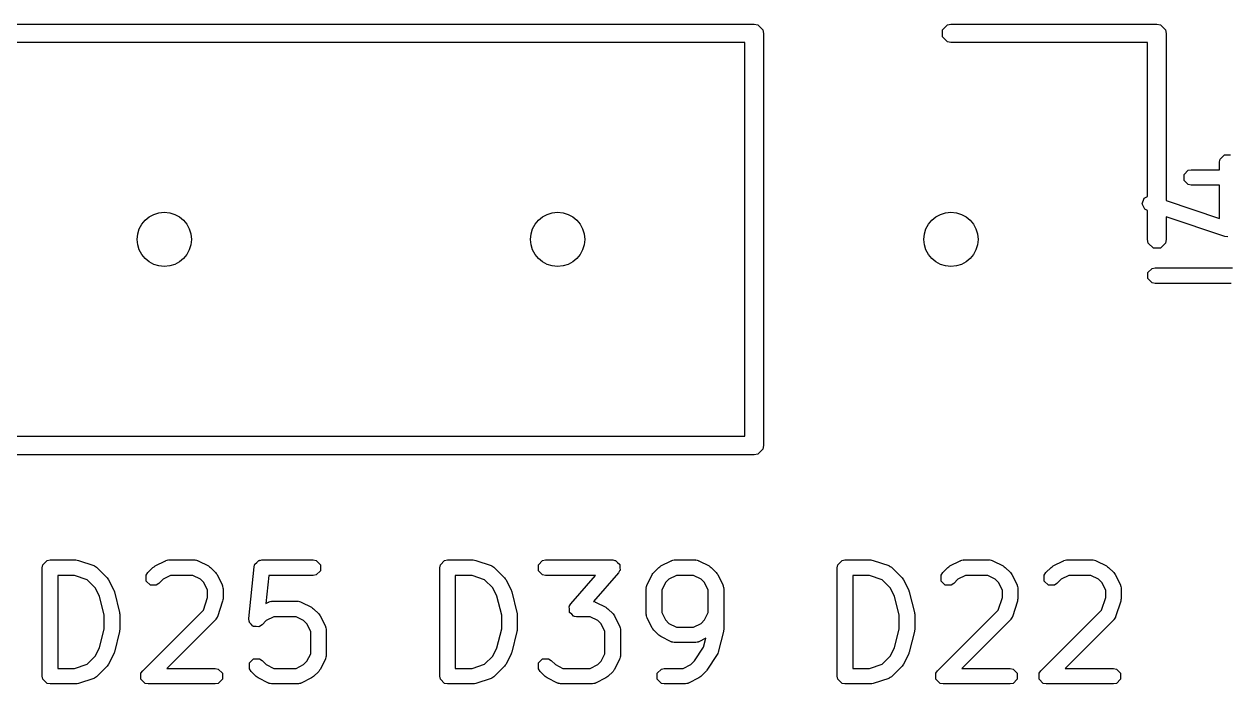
# Model space of a CAD drawing. Extents: x 2.09 to 4.49, y -4.78 to -2.96.
# Drawn here: x 2.9612 to 3.2668, y -4.7783 to -4.6106 of the extents above; entities that cross this region are included whole.
import ezdxf

# ---------------------------------------------------------------- set-up
doc = ezdxf.new("R2010")
doc.units = 0
doc.header["$MEASUREMENT"] = 0
doc.layers.add('BLACK', color=7, linetype='CONTINUOUS')

msp = doc.modelspace()

# ---------------------------------------------------------------- linework, layer by layer
at = {"layer": 'BLACK', "linetype": 'CONTINUOUS'}
for p, q in [((2.14449, -4.61063), (3.14685, -4.61063)), ((3.14685, -4.61063), (3.14775, -4.61081)), ((3.14775, -4.61081), (3.14903, -4.61209)), ((3.19467, -4.61209), (3.19595, -4.61081)), ((3.19595, -4.61081), (3.19685, -4.61063)), ((3.19685, -4.61063), (3.24921, -4.61063)), ((3.24921, -4.61063), (3.25012, -4.61081)), ((3.25012, -4.61081), (3.2514, -4.61209)), ((3.14903, -4.61209), (3.14921, -4.61299)), ((3.14921, -4.61299), (3.14921, -4.71772)), ((3.19467, -4.6139), (3.19467, -4.61209)), ((3.19595, -4.61517), (3.19467, -4.6139)), ((3.2514, -4.61209), (3.25157, -4.61299)), ((3.25157, -4.61299), (3.25157, -4.65547)), ((3.14449, -4.61535), (2.14685, -4.61535)), ((3.14449, -4.71535), (3.14449, -4.61535)), ((3.19685, -4.61535), (3.19595, -4.61517)), ((3.24685, -4.61535), (3.19685, -4.61535)), ((3.24685, -4.65444), (3.24685, -4.61535)), ((3.26532, -4.64492), (3.26638, -4.64385)), ((3.26638, -4.64385), (3.26789, -4.64385)), ((3.25613, -4.64885), (3.2572, -4.64779)), ((3.2572, -4.64779), (3.25795, -4.64764)), ((3.25795, -4.64764), (3.26517, -4.64764)), ((3.26517, -4.64567), (3.26532, -4.64492)), ((3.26517, -4.64764), (3.26517, -4.64567)), ((3.25613, -4.65036), (3.25613, -4.64885)), ((3.2572, -4.65142), (3.25613, -4.65036)), ((3.25795, -4.65157), (3.2572, -4.65142)), ((3.26517, -4.65157), (3.25795, -4.65157)), ((3.26517, -4.66), (3.26517, -4.65157)), ((3.24549, -4.65631), (3.24597, -4.65488)), ((3.24616, -4.65766), (3.24549, -4.65631)), ((3.24597, -4.65488), (3.24685, -4.65444)), ((3.25157, -4.65547), (3.26517, -4.66)), ((3.24683, -4.65804), (3.24616, -4.65766)), ((3.24685, -4.65804), (3.24683, -4.65804)), ((3.24685, -4.66535), (3.24685, -4.65804)), ((3.26652, -4.6646), (3.25157, -4.65962)), ((3.25157, -4.65962), (3.25157, -4.66535)), ((3.24703, -4.66626), (3.24685, -4.66535)), ((3.25157, -4.66535), (3.2514, -4.66626)), ((3.26728, -4.66469), (3.26652, -4.6646)), ((3.24831, -4.66754), (3.24703, -4.66626)), ((3.25012, -4.66754), (3.24831, -4.66754)), ((3.2514, -4.66626), (3.25012, -4.66754)), ((3.24695, -4.67379), (3.24801, -4.67272)), ((3.24695, -4.67529), (3.24695, -4.67379)), ((3.24801, -4.67636), (3.24695, -4.67529)), ((3.24801, -4.67272), (3.24877, -4.67257)), ((3.24877, -4.67257), (3.26845, -4.67257)), ((3.24877, -4.67651), (3.24801, -4.67636)), ((3.26813, -4.67651), (3.24877, -4.67651)), ((2.14685, -4.71535), (3.14449, -4.71535)), ((3.14921, -4.71772), (3.14903, -4.71862)), ((3.14685, -4.72008), (2.14449, -4.72008)), ((3.14775, -4.7199), (3.14685, -4.72008)), ((3.14903, -4.71862), (3.14775, -4.7199)), ((2.96584, -4.74877), (2.96599, -4.74801)), ((2.96599, -4.74801), (2.96706, -4.74695)), ((2.96706, -4.74695), (2.96781, -4.7468)), ((2.96781, -4.7468), (2.97437, -4.7468)), ((2.97437, -4.7468), (2.97468, -4.74686)), ((2.97468, -4.74686), (2.975, -4.7469)), ((2.975, -4.7469), (2.97893, -4.74821)), ((2.97893, -4.74821), (2.97902, -4.74826)), ((2.97902, -4.74826), (2.97907, -4.74826)), ((2.97907, -4.74826), (2.97933, -4.74843)), ((2.97933, -4.74843), (2.9796, -4.74859)), ((2.9796, -4.74859), (2.97962, -4.74863)), ((2.97962, -4.74863), (2.9797, -4.74869)), ((2.9797, -4.74869), (2.98233, -4.75131)), ((2.99267, -4.75), (2.99398, -4.74869)), ((2.99398, -4.74869), (2.99424, -4.74851)), ((2.99424, -4.74851), (2.99449, -4.74832)), ((2.99449, -4.74832), (2.99712, -4.747)), ((2.99712, -4.747), (2.99721, -4.74698)), ((2.99721, -4.74698), (2.99724, -4.74695)), ((2.99724, -4.74695), (2.99755, -4.74688)), ((2.99755, -4.74688), (2.99786, -4.7468)), ((2.99786, -4.7468), (2.9979, -4.74682)), ((2.9979, -4.74682), (2.998, -4.7468)), ((2.998, -4.7468), (3.00456, -4.7468)), ((3.00456, -4.7468), (3.00466, -4.74682)), ((3.00466, -4.74682), (3.0047, -4.7468)), ((3.0047, -4.7468), (3.005, -4.74688)), ((3.005, -4.74688), (3.00531, -4.74695)), ((3.00531, -4.74695), (3.00534, -4.74698)), ((3.00534, -4.74698), (3.00544, -4.747)), ((3.00544, -4.747), (3.00806, -4.74832)), ((3.00806, -4.74832), (3.00831, -4.74851)), ((3.00831, -4.74851), (3.00858, -4.74869)), ((3.00858, -4.74869), (3.00989, -4.75)), ((3.01835, -4.76169), (3.01966, -4.74857)), ((3.01966, -4.74857), (3.0198, -4.74811)), ((3.0198, -4.74801), (3.01984, -4.74797)), ((3.0198, -4.74811), (3.0198, -4.74801)), ((3.01984, -4.74797), (3.01988, -4.74783)), ((3.01988, -4.74783), (3.0204, -4.74742)), ((3.0204, -4.74742), (3.02087, -4.74695)), ((3.02087, -4.74695), (3.021, -4.74692)), ((3.021, -4.74692), (3.02105, -4.74688)), ((3.02105, -4.74688), (3.02115, -4.74689)), ((3.02115, -4.74689), (3.02162, -4.7468)), ((3.02162, -4.7468), (3.03474, -4.7468)), ((3.03474, -4.7468), (3.0355, -4.74695)), ((3.0355, -4.74695), (3.03656, -4.74801)), ((3.03656, -4.74801), (3.03656, -4.74952)), ((3.06689, -4.74877), (3.06704, -4.74801)), ((3.06704, -4.74801), (3.06811, -4.74695)), ((3.06811, -4.74695), (3.06886, -4.7468)), ((3.06886, -4.7468), (3.07542, -4.7468)), ((3.07542, -4.7468), (3.07573, -4.74686)), ((3.07573, -4.74686), (3.07605, -4.7469)), ((3.07605, -4.7469), (3.07998, -4.74821)), ((3.07998, -4.74821), (3.08007, -4.74826)), ((3.08007, -4.74826), (3.08012, -4.74826)), ((3.08012, -4.74826), (3.08038, -4.74843)), ((3.08038, -4.74843), (3.08065, -4.74859)), ((3.08065, -4.74859), (3.08067, -4.74863)), ((3.08067, -4.74863), (3.08075, -4.74869)), ((3.08075, -4.74869), (3.08338, -4.75131)), ((3.09198, -4.74801), (3.09304, -4.74695)), ((3.09198, -4.74952), (3.09198, -4.74801)), ((3.09304, -4.74695), (3.0938, -4.7468)), ((3.0938, -4.7468), (3.11086, -4.7468)), ((3.11086, -4.7468), (3.11141, -4.74691)), ((3.11141, -4.74691), (3.11149, -4.7469)), ((3.11149, -4.7469), (3.11152, -4.74693)), ((3.11152, -4.74693), (3.11161, -4.74695)), ((3.11161, -4.74695), (3.1121, -4.74744)), ((3.1121, -4.74744), (3.11262, -4.74789)), ((3.11262, -4.74789), (3.11263, -4.74796)), ((3.11263, -4.74796), (3.11268, -4.74801)), ((3.11268, -4.74801), (3.11268, -4.7487)), ((3.12128, -4.75), (3.12259, -4.74869)), ((3.12259, -4.74869), (3.12285, -4.74851)), ((3.12285, -4.74851), (3.1231, -4.74832)), ((3.1231, -4.74832), (3.12573, -4.747)), ((3.12573, -4.747), (3.12582, -4.74698)), ((3.12582, -4.74698), (3.12585, -4.74695)), ((3.12585, -4.74695), (3.12616, -4.74688)), ((3.12616, -4.74688), (3.12647, -4.7468)), ((3.12647, -4.7468), (3.12651, -4.74682)), ((3.12651, -4.74682), (3.12661, -4.7468)), ((3.12661, -4.7468), (3.13186, -4.7468)), ((3.13186, -4.7468), (3.13195, -4.74682)), ((3.13195, -4.74682), (3.13199, -4.7468)), ((3.13199, -4.7468), (3.1323, -4.74688)), ((3.1323, -4.74688), (3.13261, -4.74695)), ((3.13261, -4.74695), (3.13264, -4.74698)), ((3.13264, -4.74698), (3.13274, -4.747)), ((3.13274, -4.747), (3.13536, -4.74832)), ((3.13536, -4.74832), (3.13561, -4.74851)), ((3.13561, -4.74851), (3.13587, -4.74869)), ((3.13587, -4.74869), (3.13718, -4.75)), ((3.16794, -4.74877), (3.16809, -4.74801)), ((3.16809, -4.74801), (3.16916, -4.74695)), ((3.16916, -4.74695), (3.16991, -4.7468)), ((3.16991, -4.7468), (3.17647, -4.7468)), ((3.17647, -4.7468), (3.17678, -4.74686)), ((3.17678, -4.74686), (3.1771, -4.7469)), ((3.1771, -4.7469), (3.18103, -4.74821)), ((3.18103, -4.74821), (3.18112, -4.74826)), ((3.18112, -4.74826), (3.18117, -4.74826)), ((3.18117, -4.74826), (3.18143, -4.74843)), ((3.18143, -4.74843), (3.1817, -4.74859)), ((3.1817, -4.74859), (3.18172, -4.74863)), ((3.18172, -4.74863), (3.1818, -4.74869)), ((3.1818, -4.74869), (3.18443, -4.75131)), ((3.19477, -4.75), (3.19608, -4.74869)), ((3.19608, -4.74869), (3.19634, -4.74851)), ((3.19634, -4.74851), (3.19659, -4.74832)), ((3.19659, -4.74832), (3.19922, -4.747)), ((3.19922, -4.747), (3.19931, -4.74698)), ((3.19931, -4.74698), (3.19934, -4.74695)), ((3.19934, -4.74695), (3.19965, -4.74688)), ((3.19965, -4.74688), (3.19996, -4.7468)), ((3.19996, -4.7468), (3.2, -4.74682)), ((3.2, -4.74682), (3.2001, -4.7468)), ((3.2001, -4.7468), (3.20666, -4.7468)), ((3.20666, -4.7468), (3.20676, -4.74682)), ((3.20676, -4.74682), (3.2068, -4.7468)), ((3.2068, -4.7468), (3.2071, -4.74688)), ((3.2071, -4.74688), (3.20741, -4.74695)), ((3.20741, -4.74695), (3.20744, -4.74698)), ((3.20744, -4.74698), (3.20754, -4.747)), ((3.20754, -4.747), (3.21016, -4.74832)), ((3.21016, -4.74832), (3.21041, -4.74851)), ((3.21041, -4.74851), (3.21067, -4.74869)), ((3.21067, -4.74869), (3.21199, -4.75)), ((3.22101, -4.75), (3.22233, -4.74869)), ((3.22233, -4.74869), (3.22259, -4.74851)), ((3.22259, -4.74851), (3.22284, -4.74832)), ((3.22284, -4.74832), (3.22546, -4.747)), ((3.22546, -4.747), (3.22556, -4.74698)), ((3.22556, -4.74698), (3.22559, -4.74695)), ((3.22559, -4.74695), (3.2259, -4.74688)), ((3.2259, -4.74688), (3.2262, -4.7468)), ((3.2262, -4.7468), (3.22625, -4.74682)), ((3.22625, -4.74682), (3.22634, -4.7468)), ((3.22634, -4.7468), (3.23291, -4.7468)), ((3.23291, -4.7468), (3.233, -4.74682)), ((3.233, -4.74682), (3.23304, -4.7468)), ((3.23304, -4.7468), (3.23335, -4.74688)), ((3.23335, -4.74688), (3.23366, -4.74695)), ((3.23366, -4.74695), (3.23369, -4.74698)), ((3.23369, -4.74698), (3.23379, -4.747)), ((3.23379, -4.747), (3.23641, -4.74832)), ((3.23641, -4.74832), (3.23666, -4.74851)), ((3.23666, -4.74851), (3.23692, -4.74869)), ((3.23692, -4.74869), (3.23823, -4.75)), ((2.96584, -4.77632), (2.96584, -4.74877)), ((2.97406, -4.75073), (2.96978, -4.75073)), ((2.96978, -4.75073), (2.96978, -4.77436)), ((2.97725, -4.7518), (2.97406, -4.75073)), ((2.98233, -4.75131), (2.9825, -4.75157)), ((2.9825, -4.75157), (2.9827, -4.75182)), ((2.99224, -4.75064), (2.99267, -4.75)), ((2.99224, -4.75214), (2.99224, -4.75064)), ((2.99654, -4.7517), (2.99545, -4.75278)), ((2.99846, -4.75073), (2.99654, -4.7517)), ((3.00409, -4.75073), (2.99846, -4.75073)), ((3.00602, -4.7517), (3.00409, -4.75073)), ((3.00688, -4.75256), (3.00602, -4.7517)), ((3.00989, -4.75), (3.01006, -4.75026)), ((3.01006, -4.75026), (3.01026, -4.75051)), ((3.01026, -4.75051), (3.01157, -4.75313)), ((3.0234, -4.75073), (3.02269, -4.75784)), ((3.03474, -4.75073), (3.0234, -4.75073)), ((3.0355, -4.75058), (3.03474, -4.75073)), ((3.03656, -4.74952), (3.0355, -4.75058)), ((3.06689, -4.77632), (3.06689, -4.74877)), ((3.07511, -4.75073), (3.07083, -4.75073)), ((3.07083, -4.75073), (3.07083, -4.77436)), ((3.0783, -4.7518), (3.07511, -4.75073)), ((3.08338, -4.75131), (3.08355, -4.75157)), ((3.08355, -4.75157), (3.08375, -4.75182)), ((3.09304, -4.75058), (3.09198, -4.74952)), ((3.0938, -4.75073), (3.09304, -4.75058)), ((3.10652, -4.75073), (3.0938, -4.75073)), ((3.10019, -4.75797), (3.10652, -4.75073)), ((3.11234, -4.75006), (3.10596, -4.75736)), ((3.11262, -4.74958), (3.11234, -4.75006)), ((3.11268, -4.74952), (3.11262, -4.74958)), ((3.11268, -4.7487), (3.11272, -4.7494)), ((3.11272, -4.7494), (3.11268, -4.74948)), ((3.11268, -4.74948), (3.11268, -4.74952)), ((3.1196, -4.75313), (3.12091, -4.75051)), ((3.12091, -4.75051), (3.1211, -4.75026)), ((3.1211, -4.75026), (3.12128, -4.75)), ((3.12515, -4.7517), (3.12429, -4.75256)), ((3.12707, -4.75073), (3.12515, -4.7517)), ((3.13139, -4.75073), (3.12707, -4.75073)), ((3.13331, -4.7517), (3.13139, -4.75073)), ((3.13417, -4.75256), (3.13331, -4.7517)), ((3.13718, -4.75), (3.13736, -4.75026)), ((3.13736, -4.75026), (3.13755, -4.75051)), ((3.13755, -4.75051), (3.13887, -4.75313)), ((3.16794, -4.77632), (3.16794, -4.74877)), ((3.17616, -4.75073), (3.17188, -4.75073)), ((3.17188, -4.75073), (3.17188, -4.77436)), ((3.17935, -4.7518), (3.17616, -4.75073)), ((3.18443, -4.75131), (3.1846, -4.75157)), ((3.1846, -4.75157), (3.1848, -4.75182)), ((3.19434, -4.75064), (3.19477, -4.75)), ((3.19434, -4.75214), (3.19434, -4.75064)), ((3.19864, -4.7517), (3.19755, -4.75278)), ((3.20056, -4.75073), (3.19864, -4.7517)), ((3.20619, -4.75073), (3.20056, -4.75073)), ((3.20812, -4.7517), (3.20619, -4.75073)), ((3.20898, -4.75256), (3.20812, -4.7517)), ((3.21199, -4.75), (3.21216, -4.75026)), ((3.21216, -4.75026), (3.21236, -4.75051)), ((3.21236, -4.75051), (3.21367, -4.75313)), ((3.22059, -4.75064), (3.22101, -4.75)), ((3.22059, -4.75214), (3.22059, -4.75064)), ((3.22488, -4.7517), (3.2238, -4.75278)), ((3.22681, -4.75073), (3.22488, -4.7517)), ((3.23244, -4.75073), (3.22681, -4.75073)), ((3.23436, -4.7517), (3.23244, -4.75073)), ((3.23522, -4.75256), (3.23436, -4.7517)), ((3.23823, -4.75), (3.23841, -4.75026)), ((3.23841, -4.75026), (3.2386, -4.75051)), ((3.2386, -4.75051), (3.23992, -4.75313)), ((2.97932, -4.75387), (2.97725, -4.7518)), ((2.98039, -4.75601), (2.97932, -4.75387)), ((2.9827, -4.75182), (2.98401, -4.75445)), ((2.98401, -4.75445), (2.98407, -4.75465)), ((2.98407, -4.75465), (2.98416, -4.75485)), ((2.99331, -4.75321), (2.99224, -4.75214)), ((2.99481, -4.75321), (2.99331, -4.75321)), ((2.99545, -4.75278), (2.99481, -4.75321)), ((3.00784, -4.75448), (3.00688, -4.75256)), ((3.00784, -4.75632), (3.00784, -4.75448)), ((3.01157, -4.75313), (3.01159, -4.75323)), ((3.01159, -4.75323), (3.01163, -4.75326)), ((3.01163, -4.75326), (3.01169, -4.75357)), ((3.01169, -4.75357), (3.01177, -4.75387)), ((3.01177, -4.75387), (3.01176, -4.75392)), ((3.01176, -4.75392), (3.01178, -4.75401)), ((3.01178, -4.75401), (3.01178, -4.75664)), ((3.08037, -4.75387), (3.0783, -4.7518)), ((3.08144, -4.75601), (3.08037, -4.75387)), ((3.08375, -4.75182), (3.08506, -4.75445)), ((3.08506, -4.75445), (3.08512, -4.75465)), ((3.08512, -4.75465), (3.08521, -4.75485)), ((3.11939, -4.75387), (3.11948, -4.75357)), ((3.11941, -4.75392), (3.11939, -4.75387)), ((3.11939, -4.75401), (3.11941, -4.75392)), ((3.11939, -4.76058), (3.11939, -4.75401)), ((3.11948, -4.75357), (3.11954, -4.75326)), ((3.11954, -4.75326), (3.11957, -4.75323)), ((3.11957, -4.75323), (3.1196, -4.75313)), ((3.12429, -4.75256), (3.12333, -4.75448)), ((3.12333, -4.75448), (3.12333, -4.76011)), ((3.13514, -4.75448), (3.13417, -4.75256)), ((3.13514, -4.76011), (3.13514, -4.75448)), ((3.13887, -4.75313), (3.13889, -4.75323)), ((3.13889, -4.75323), (3.13892, -4.75326)), ((3.13892, -4.75326), (3.13898, -4.75357)), ((3.13898, -4.75357), (3.13907, -4.75387)), ((3.13907, -4.75387), (3.13905, -4.75392)), ((3.13905, -4.75392), (3.13907, -4.75401)), ((3.13907, -4.75401), (3.13907, -4.76451)), ((3.18142, -4.75387), (3.17935, -4.7518)), ((3.18249, -4.75601), (3.18142, -4.75387)), ((3.1848, -4.75182), (3.18611, -4.75445)), ((3.18611, -4.75445), (3.18617, -4.75465)), ((3.18617, -4.75465), (3.18626, -4.75485)), ((3.19541, -4.75321), (3.19434, -4.75214)), ((3.19691, -4.75321), (3.19541, -4.75321)), ((3.19755, -4.75278), (3.19691, -4.75321)), ((3.20994, -4.75448), (3.20898, -4.75256)), ((3.20994, -4.75632), (3.20994, -4.75448)), ((3.21367, -4.75313), (3.21369, -4.75323)), ((3.21369, -4.75323), (3.21373, -4.75326)), ((3.21373, -4.75326), (3.21379, -4.75357)), ((3.21379, -4.75357), (3.21387, -4.75387)), ((3.21387, -4.75387), (3.21386, -4.75392)), ((3.21386, -4.75392), (3.21388, -4.75401)), ((3.21388, -4.75401), (3.21388, -4.75664)), ((3.22165, -4.75321), (3.22059, -4.75214)), ((3.22316, -4.75321), (3.22165, -4.75321)), ((3.2238, -4.75278), (3.22316, -4.75321)), ((3.23619, -4.75448), (3.23522, -4.75256)), ((3.23619, -4.75632), (3.23619, -4.75448)), ((3.23992, -4.75313), (3.23994, -4.75323)), ((3.23994, -4.75323), (3.23997, -4.75326)), ((3.23997, -4.75326), (3.24003, -4.75357)), ((3.24003, -4.75357), (3.24012, -4.75387)), ((3.24012, -4.75387), (3.2401, -4.75392)), ((3.2401, -4.75392), (3.24012, -4.75401)), ((3.24012, -4.75401), (3.24012, -4.75664)), ((2.98159, -4.76082), (2.98039, -4.75601)), ((2.98416, -4.75485), (2.98547, -4.7601)), ((3.00678, -4.75951), (3.00784, -4.75632)), ((3.01168, -4.75726), (3.01036, -4.7612)), ((3.01171, -4.75695), (3.01168, -4.75726)), ((3.01178, -4.75664), (3.01171, -4.75695)), ((3.02269, -4.75784), (3.02336, -4.7575)), ((3.02336, -4.7575), (3.02346, -4.75748)), ((3.02346, -4.75748), (3.02349, -4.75745)), ((3.02349, -4.75745), (3.0238, -4.75738)), ((3.0238, -4.75738), (3.0241, -4.7573)), ((3.0241, -4.7573), (3.02415, -4.75731)), ((3.02415, -4.75731), (3.02424, -4.7573)), ((3.02424, -4.7573), (3.03081, -4.7573)), ((3.03081, -4.7573), (3.0309, -4.75731)), ((3.0309, -4.75731), (3.03094, -4.7573)), ((3.03094, -4.7573), (3.03125, -4.75738)), ((3.03125, -4.75738), (3.03156, -4.75745)), ((3.03156, -4.75745), (3.03159, -4.75748)), ((3.03159, -4.75748), (3.03169, -4.7575)), ((3.03169, -4.7575), (3.03431, -4.75882)), ((3.08264, -4.76082), (3.08144, -4.75601)), ((3.08521, -4.75485), (3.08652, -4.7601)), ((3.10596, -4.75736), (3.10605, -4.75738)), ((3.10605, -4.75738), (3.10636, -4.75745)), ((3.10636, -4.75745), (3.10639, -4.75748)), ((3.10639, -4.75748), (3.10649, -4.7575)), ((3.10649, -4.7575), (3.10911, -4.75882)), ((3.18369, -4.76082), (3.18249, -4.75601)), ((3.18626, -4.75485), (3.18757, -4.7601)), ((3.20887, -4.75951), (3.20994, -4.75632)), ((3.21378, -4.75726), (3.21246, -4.7612)), ((3.21381, -4.75695), (3.21378, -4.75726)), ((3.21388, -4.75664), (3.21381, -4.75695)), ((3.23512, -4.75951), (3.23619, -4.75632)), ((3.24002, -4.75726), (3.23871, -4.7612)), ((3.24006, -4.75695), (3.24002, -4.75726)), ((3.24012, -4.75664), (3.24006, -4.75695)), ((2.98159, -4.76427), (2.98159, -4.76082)), ((2.98547, -4.7601), (2.98548, -4.76034)), ((2.98548, -4.76034), (2.98553, -4.76058)), ((2.98553, -4.76058), (2.98553, -4.76451)), ((2.99136, -4.77493), (3.00678, -4.75951)), ((3.03431, -4.75882), (3.03456, -4.75901)), ((3.03456, -4.75901), (3.03482, -4.75918)), ((3.03482, -4.75918), (3.03613, -4.7605)), ((3.03613, -4.7605), (3.03631, -4.76076)), ((3.03631, -4.76076), (3.0365, -4.76101)), ((3.08264, -4.76427), (3.08264, -4.76082)), ((3.08652, -4.7601), (3.08653, -4.76034)), ((3.08653, -4.76034), (3.08658, -4.76058)), ((3.08658, -4.76058), (3.08658, -4.76451)), ((3.09981, -4.75863), (3.09985, -4.75855)), ((3.09985, -4.75932), (3.09981, -4.75863)), ((3.09985, -4.75851), (3.09991, -4.75845)), ((3.09985, -4.75855), (3.09985, -4.75851)), ((3.09985, -4.76002), (3.09985, -4.75932)), ((3.0999, -4.76007), (3.09985, -4.76002)), ((3.09991, -4.76014), (3.0999, -4.76007)), ((3.09991, -4.75845), (3.10019, -4.75797)), ((3.10043, -4.76059), (3.09991, -4.76014)), ((3.10092, -4.76108), (3.10043, -4.76059)), ((3.10911, -4.75882), (3.10936, -4.75901)), ((3.10936, -4.75901), (3.10963, -4.75918)), ((3.10963, -4.75918), (3.11094, -4.7605)), ((3.11094, -4.7605), (3.11111, -4.76076)), ((3.11111, -4.76076), (3.11131, -4.76101)), ((3.11941, -4.76067), (3.11939, -4.76058)), ((3.11939, -4.76072), (3.11941, -4.76067)), ((3.11948, -4.76102), (3.11939, -4.76072)), ((3.12333, -4.76011), (3.12429, -4.76203)), ((3.13417, -4.76203), (3.13514, -4.76011)), ((3.18369, -4.76427), (3.18369, -4.76082)), ((3.18757, -4.7601), (3.18758, -4.76034)), ((3.18758, -4.76034), (3.18763, -4.76058)), ((3.18763, -4.76058), (3.18763, -4.76451)), ((3.19346, -4.77493), (3.20887, -4.75951)), ((3.2197, -4.77493), (3.23512, -4.75951)), ((3.00989, -4.76197), (2.9975, -4.77436)), ((3.00994, -4.76189), (3.00989, -4.76197)), ((3.00998, -4.76187), (3.00994, -4.76189)), ((3.01014, -4.76159), (3.00998, -4.76187)), ((3.01031, -4.76133), (3.01014, -4.76159)), ((3.01036, -4.7612), (3.01031, -4.76128)), ((3.01031, -4.76128), (3.01031, -4.76133)), ((3.01842, -4.76246), (3.01835, -4.76169)), ((3.01849, -4.76254), (3.01842, -4.76246)), ((3.01849, -4.76264), (3.01849, -4.76254)), ((3.01896, -4.76311), (3.01849, -4.76264)), ((3.01938, -4.76362), (3.01896, -4.76311)), ((3.01948, -4.76363), (3.01938, -4.76362)), ((3.01955, -4.76371), (3.01948, -4.76363)), ((3.02022, -4.76371), (3.01955, -4.76371)), ((3.02088, -4.76377), (3.02022, -4.76371)), ((3.02096, -4.76371), (3.02088, -4.76377)), ((3.02106, -4.76371), (3.02096, -4.76371)), ((3.0217, -4.76328), (3.02106, -4.76371)), ((3.02279, -4.76219), (3.0217, -4.76328)), ((3.02471, -4.76123), (3.02279, -4.76219)), ((3.03034, -4.76123), (3.02471, -4.76123)), ((3.03226, -4.76219), (3.03034, -4.76123)), ((3.03312, -4.76305), (3.03226, -4.76219)), ((3.03409, -4.76498), (3.03312, -4.76305)), ((3.0365, -4.76101), (3.03782, -4.76363)), ((3.03782, -4.76363), (3.03784, -4.76373)), ((3.03784, -4.76373), (3.03787, -4.76376)), ((3.03787, -4.76376), (3.03793, -4.76407)), ((3.10101, -4.7611), (3.10092, -4.76108)), ((3.10104, -4.76113), (3.10101, -4.7611)), ((3.10112, -4.76112), (3.10104, -4.76113)), ((3.10167, -4.76123), (3.10112, -4.76112)), ((3.10514, -4.76123), (3.10167, -4.76123)), ((3.10707, -4.76219), (3.10514, -4.76123)), ((3.10793, -4.76305), (3.10707, -4.76219)), ((3.10889, -4.76498), (3.10793, -4.76305)), ((3.11131, -4.76101), (3.11262, -4.76363)), ((3.11262, -4.76363), (3.11264, -4.76373)), ((3.11264, -4.76373), (3.11268, -4.76376)), ((3.11268, -4.76376), (3.11274, -4.76407)), ((3.11954, -4.76133), (3.11948, -4.76102)), ((3.11957, -4.76136), (3.11954, -4.76133)), ((3.1196, -4.76146), (3.11957, -4.76136)), ((3.12091, -4.76408), (3.1196, -4.76146)), ((3.12429, -4.76203), (3.12515, -4.7629)), ((3.12515, -4.7629), (3.12707, -4.76386)), ((3.12707, -4.76386), (3.13139, -4.76386)), ((3.13139, -4.76386), (3.13331, -4.7629)), ((3.13331, -4.7629), (3.13417, -4.76203)), ((3.21199, -4.76197), (3.1996, -4.77436)), ((3.21204, -4.76189), (3.21199, -4.76197)), ((3.21208, -4.76187), (3.21204, -4.76189)), ((3.21224, -4.76159), (3.21208, -4.76187)), ((3.21241, -4.76133), (3.21224, -4.76159)), ((3.21246, -4.7612), (3.21241, -4.76128)), ((3.21241, -4.76128), (3.21241, -4.76133)), ((3.23823, -4.76197), (3.22585, -4.77436)), ((3.23829, -4.76189), (3.23823, -4.76197)), ((3.23833, -4.76187), (3.23829, -4.76189)), ((3.23849, -4.76159), (3.23833, -4.76187)), ((3.23866, -4.76133), (3.23849, -4.76159)), ((3.23871, -4.7612), (3.23866, -4.76128)), ((3.23866, -4.76128), (3.23866, -4.76133)), ((2.98039, -4.76908), (2.98159, -4.76427)), ((2.98547, -4.76499), (2.98416, -4.77024)), ((2.98548, -4.76475), (2.98547, -4.76499)), ((2.98553, -4.76451), (2.98548, -4.76475)), ((3.03409, -4.77061), (3.03409, -4.76498)), ((3.03793, -4.76407), (3.03802, -4.76437)), ((3.03802, -4.76437), (3.038, -4.76442)), ((3.038, -4.76442), (3.03802, -4.76451)), ((3.03802, -4.76451), (3.03802, -4.77107)), ((3.08144, -4.76908), (3.08264, -4.76427)), ((3.08652, -4.76499), (3.08521, -4.77024)), ((3.08653, -4.76475), (3.08652, -4.76499)), ((3.08658, -4.76451), (3.08653, -4.76475)), ((3.10889, -4.77061), (3.10889, -4.76498)), ((3.11274, -4.76407), (3.11282, -4.76437)), ((3.11282, -4.76437), (3.11281, -4.76442)), ((3.11281, -4.76442), (3.11283, -4.76451)), ((3.11283, -4.76451), (3.11283, -4.77107)), ((3.1211, -4.76433), (3.12091, -4.76408)), ((3.12128, -4.76459), (3.1211, -4.76433)), ((3.12259, -4.76591), (3.12128, -4.76459)), ((3.12285, -4.76608), (3.12259, -4.76591)), ((3.1231, -4.76627), (3.12285, -4.76608)), ((3.12573, -4.76759), (3.1231, -4.76627)), ((3.13453, -4.76669), (3.13274, -4.76759)), ((3.13397, -4.76895), (3.13453, -4.76669)), ((3.13901, -4.76499), (3.1377, -4.77024)), ((3.13903, -4.76475), (3.13901, -4.76499)), ((3.13907, -4.76451), (3.13903, -4.76475)), ((3.18249, -4.76908), (3.18369, -4.76427)), ((3.18757, -4.76499), (3.18626, -4.77024)), ((3.18758, -4.76475), (3.18757, -4.76499)), ((3.18763, -4.76451), (3.18758, -4.76475)), ((2.97932, -4.77122), (2.98039, -4.76908)), ((3.08037, -4.77122), (3.08144, -4.76908)), ((3.12582, -4.76761), (3.12573, -4.76759)), ((3.12585, -4.76764), (3.12582, -4.76761)), ((3.12616, -4.76771), (3.12585, -4.76764)), ((3.12647, -4.76779), (3.12616, -4.76771)), ((3.12651, -4.76777), (3.12647, -4.76779)), ((3.12661, -4.76779), (3.12651, -4.76777)), ((3.13186, -4.76779), (3.12661, -4.76779)), ((3.13164, -4.77245), (3.13397, -4.76895)), ((3.13195, -4.76777), (3.13186, -4.76779)), ((3.13199, -4.76779), (3.13195, -4.76777)), ((3.1323, -4.76771), (3.13199, -4.76779)), ((3.13261, -4.76764), (3.1323, -4.76771)), ((3.13264, -4.76761), (3.13261, -4.76764)), ((3.13274, -4.76759), (3.13264, -4.76761)), ((3.18142, -4.77122), (3.18249, -4.76908)), ((2.97725, -4.77329), (2.97932, -4.77122)), ((2.98401, -4.77064), (2.9827, -4.77327)), ((2.98407, -4.77043), (2.98401, -4.77064)), ((2.98416, -4.77024), (2.98407, -4.77043)), ((3.01849, -4.77295), (3.01955, -4.77188)), ((3.01849, -4.77445), (3.01849, -4.77295)), ((3.01955, -4.77188), (3.02106, -4.77188)), ((3.02106, -4.77188), (3.0217, -4.77231)), ((3.0217, -4.77231), (3.02279, -4.77339)), ((3.03226, -4.77339), (3.03312, -4.77253)), ((3.03312, -4.77253), (3.03409, -4.77061)), ((3.03782, -4.77196), (3.0365, -4.77458)), ((3.03784, -4.77186), (3.03782, -4.77196)), ((3.03787, -4.77183), (3.03784, -4.77186)), ((3.03793, -4.77152), (3.03787, -4.77183)), ((3.03802, -4.77121), (3.03793, -4.77152)), ((3.03802, -4.77107), (3.038, -4.77117)), ((3.038, -4.77117), (3.03802, -4.77121)), ((3.0783, -4.77329), (3.08037, -4.77122)), ((3.08506, -4.77064), (3.08375, -4.77327)), ((3.08512, -4.77043), (3.08506, -4.77064)), ((3.08521, -4.77024), (3.08512, -4.77043)), ((3.09198, -4.77295), (3.09304, -4.77188)), ((3.09198, -4.77445), (3.09198, -4.77295)), ((3.09304, -4.77188), (3.09455, -4.77188)), ((3.09455, -4.77188), (3.09519, -4.77231)), ((3.09519, -4.77231), (3.09628, -4.77339)), ((3.10707, -4.77339), (3.10793, -4.77253)), ((3.10793, -4.77253), (3.10889, -4.77061)), ((3.11262, -4.77196), (3.11131, -4.77458)), ((3.11264, -4.77186), (3.11262, -4.77196)), ((3.11268, -4.77183), (3.11264, -4.77186)), ((3.11274, -4.77152), (3.11268, -4.77183)), ((3.11282, -4.77121), (3.11274, -4.77152)), ((3.11283, -4.77107), (3.11281, -4.77117)), ((3.11281, -4.77117), (3.11282, -4.77121)), ((3.13069, -4.77339), (3.13164, -4.77245)), ((3.13743, -4.77085), (3.13481, -4.77479)), ((3.13756, -4.77054), (3.13743, -4.77085)), ((3.1377, -4.77024), (3.13756, -4.77054)), ((3.17935, -4.77329), (3.18142, -4.77122)), ((3.18611, -4.77064), (3.1848, -4.77327)), ((3.18617, -4.77043), (3.18611, -4.77064)), ((3.18626, -4.77024), (3.18617, -4.77043)), ((2.96978, -4.77436), (2.97406, -4.77436)), ((2.97406, -4.77436), (2.97725, -4.77329)), ((2.98233, -4.77378), (2.9797, -4.7764)), ((2.9825, -4.77352), (2.98233, -4.77378)), ((2.9827, -4.77327), (2.9825, -4.77352)), ((2.99093, -4.77557), (2.99136, -4.77493)), ((2.99093, -4.77708), (2.99093, -4.77557)), ((2.9975, -4.77436), (3.00981, -4.77436)), ((3.00981, -4.77436), (3.01056, -4.77451)), ((3.01056, -4.77451), (3.01163, -4.77557)), ((3.01163, -4.77557), (3.01163, -4.77708)), ((3.01891, -4.77509), (3.01849, -4.77445)), ((3.02023, -4.7764), (3.01891, -4.77509)), ((3.02279, -4.77339), (3.02471, -4.77436)), ((3.02471, -4.77436), (3.03034, -4.77436)), ((3.03034, -4.77436), (3.03226, -4.77339)), ((3.03613, -4.77509), (3.03482, -4.7764)), ((3.03631, -4.77483), (3.03613, -4.77509)), ((3.0365, -4.77458), (3.03631, -4.77483)), ((3.07083, -4.77436), (3.07511, -4.77436)), ((3.07511, -4.77436), (3.0783, -4.77329)), ((3.08338, -4.77378), (3.08075, -4.7764)), ((3.08355, -4.77352), (3.08338, -4.77378)), ((3.08375, -4.77327), (3.08355, -4.77352)), ((3.09241, -4.77509), (3.09198, -4.77445)), ((3.09372, -4.7764), (3.09241, -4.77509)), ((3.09628, -4.77339), (3.0982, -4.77436)), ((3.0982, -4.77436), (3.10514, -4.77436)), ((3.10514, -4.77436), (3.10707, -4.77339)), ((3.11094, -4.77509), (3.10963, -4.7764)), ((3.11111, -4.77483), (3.11094, -4.77509)), ((3.11131, -4.77458), (3.11111, -4.77483)), ((3.12216, -4.77557), (3.12323, -4.77451)), ((3.12216, -4.77708), (3.12216, -4.77557)), ((3.12323, -4.77451), (3.12398, -4.77436)), ((3.12398, -4.77436), (3.12877, -4.77436)), ((3.12877, -4.77436), (3.13069, -4.77339)), ((3.13456, -4.77509), (3.13325, -4.7764)), ((3.13467, -4.77493), (3.13456, -4.77509)), ((3.13481, -4.77479), (3.13467, -4.77493)), ((3.17188, -4.77436), (3.17616, -4.77436)), ((3.17616, -4.77436), (3.17935, -4.77329)), ((3.18443, -4.77378), (3.1818, -4.7764)), ((3.1846, -4.77352), (3.18443, -4.77378)), ((3.1848, -4.77327), (3.1846, -4.77352)), ((3.19303, -4.77557), (3.19346, -4.77493)), ((3.19303, -4.77708), (3.19303, -4.77557)), ((3.1996, -4.77436), (3.21191, -4.77436)), ((3.21191, -4.77436), (3.21266, -4.77451)), ((3.21266, -4.77451), (3.21373, -4.77557)), ((3.21373, -4.77557), (3.21373, -4.77708)), ((3.21928, -4.77557), (3.2197, -4.77493)), ((3.21928, -4.77708), (3.21928, -4.77557)), ((3.22585, -4.77436), (3.23815, -4.77436)), ((3.23815, -4.77436), (3.23891, -4.77451)), ((3.23891, -4.77451), (3.23997, -4.77557)), ((3.23997, -4.77557), (3.23997, -4.77708)), ((2.96599, -4.77708), (2.96584, -4.77632)), ((2.96706, -4.77814), (2.96599, -4.77708)), ((2.96781, -4.77829), (2.96706, -4.77814)), ((2.97437, -4.77829), (2.96781, -4.77829)), ((2.97468, -4.77823), (2.97437, -4.77829)), ((2.975, -4.77819), (2.97468, -4.77823)), ((2.97893, -4.77688), (2.975, -4.77819)), ((2.97902, -4.77683), (2.97893, -4.77688)), ((2.97907, -4.77683), (2.97902, -4.77683)), ((2.97933, -4.77666), (2.97907, -4.77683)), ((2.9796, -4.7765), (2.97933, -4.77666)), ((2.97962, -4.77646), (2.9796, -4.7765)), ((2.9797, -4.7764), (2.97962, -4.77646)), ((2.99199, -4.77814), (2.99093, -4.77708)), ((2.99275, -4.77829), (2.99199, -4.77814)), ((3.00981, -4.77829), (2.99275, -4.77829)), ((3.01056, -4.77814), (3.00981, -4.77829)), ((3.01163, -4.77708), (3.01056, -4.77814)), ((3.02049, -4.77658), (3.02023, -4.7764)), ((3.02074, -4.77677), (3.02049, -4.77658)), ((3.02336, -4.77808), (3.02074, -4.77677)), ((3.02346, -4.77811), (3.02336, -4.77808)), ((3.02349, -4.77814), (3.02346, -4.77811)), ((3.0238, -4.7782), (3.02349, -4.77814)), ((3.0241, -4.77829), (3.0238, -4.7782)), ((3.02415, -4.77827), (3.0241, -4.77829)), ((3.02424, -4.77829), (3.02415, -4.77827)), ((3.03081, -4.77829), (3.02424, -4.77829)), ((3.0309, -4.77827), (3.03081, -4.77829)), ((3.03094, -4.77829), (3.0309, -4.77827)), ((3.03125, -4.7782), (3.03094, -4.77829)), ((3.03156, -4.77814), (3.03125, -4.7782)), ((3.03159, -4.77811), (3.03156, -4.77814)), ((3.03169, -4.77808), (3.03159, -4.77811)), ((3.03431, -4.77677), (3.03169, -4.77808)), ((3.03456, -4.77658), (3.03431, -4.77677)), ((3.03482, -4.7764), (3.03456, -4.77658)), ((3.06704, -4.77708), (3.06689, -4.77632)), ((3.06811, -4.77814), (3.06704, -4.77708)), ((3.06886, -4.77829), (3.06811, -4.77814)), ((3.07542, -4.77829), (3.06886, -4.77829)), ((3.07573, -4.77823), (3.07542, -4.77829)), ((3.07605, -4.77819), (3.07573, -4.77823)), ((3.07998, -4.77688), (3.07605, -4.77819)), ((3.08007, -4.77683), (3.07998, -4.77688)), ((3.08012, -4.77683), (3.08007, -4.77683)), ((3.08038, -4.77666), (3.08012, -4.77683)), ((3.08065, -4.7765), (3.08038, -4.77666)), ((3.08067, -4.77646), (3.08065, -4.7765)), ((3.08075, -4.7764), (3.08067, -4.77646)), ((3.09398, -4.77658), (3.09372, -4.7764)), ((3.09423, -4.77677), (3.09398, -4.77658)), ((3.09685, -4.77808), (3.09423, -4.77677)), ((3.09695, -4.77811), (3.09685, -4.77808)), ((3.09698, -4.77814), (3.09695, -4.77811)), ((3.09729, -4.7782), (3.09698, -4.77814)), ((3.0976, -4.77829), (3.09729, -4.7782)), ((3.09764, -4.77827), (3.0976, -4.77829)), ((3.09773, -4.77829), (3.09764, -4.77827)), ((3.10561, -4.77829), (3.09773, -4.77829)), ((3.10571, -4.77827), (3.10561, -4.77829)), ((3.10575, -4.77829), (3.10571, -4.77827)), ((3.10605, -4.7782), (3.10575, -4.77829)), ((3.10636, -4.77814), (3.10605, -4.7782)), ((3.10639, -4.77811), (3.10636, -4.77814)), ((3.10649, -4.77808), (3.10639, -4.77811)), ((3.10911, -4.77677), (3.10649, -4.77808)), ((3.10936, -4.77658), (3.10911, -4.77677)), ((3.10963, -4.7764), (3.10936, -4.77658)), ((3.12323, -4.77814), (3.12216, -4.77708)), ((3.12398, -4.77829), (3.12323, -4.77814)), ((3.12923, -4.77829), (3.12398, -4.77829)), ((3.12933, -4.77827), (3.12923, -4.77829)), ((3.12937, -4.77829), (3.12933, -4.77827)), ((3.12967, -4.7782), (3.12937, -4.77829)), ((3.12998, -4.77814), (3.12967, -4.7782)), ((3.13002, -4.77811), (3.12998, -4.77814)), ((3.13011, -4.77808), (3.13002, -4.77811)), ((3.13274, -4.77677), (3.13011, -4.77808)), ((3.13298, -4.77658), (3.13274, -4.77677)), ((3.13325, -4.7764), (3.13298, -4.77658)), ((3.16809, -4.77708), (3.16794, -4.77632)), ((3.16916, -4.77814), (3.16809, -4.77708)), ((3.16991, -4.77829), (3.16916, -4.77814)), ((3.17647, -4.77829), (3.16991, -4.77829)), ((3.17678, -4.77823), (3.17647, -4.77829)), ((3.1771, -4.77819), (3.17678, -4.77823)), ((3.18103, -4.77688), (3.1771, -4.77819)), ((3.18112, -4.77683), (3.18103, -4.77688)), ((3.18117, -4.77683), (3.18112, -4.77683)), ((3.18143, -4.77666), (3.18117, -4.77683)), ((3.1817, -4.7765), (3.18143, -4.77666)), ((3.18172, -4.77646), (3.1817, -4.7765)), ((3.1818, -4.7764), (3.18172, -4.77646)), ((3.19409, -4.77814), (3.19303, -4.77708)), ((3.19485, -4.77829), (3.19409, -4.77814)), ((3.21191, -4.77829), (3.19485, -4.77829)), ((3.21266, -4.77814), (3.21191, -4.77829)), ((3.21373, -4.77708), (3.21266, -4.77814)), ((3.22034, -4.77814), (3.21928, -4.77708)), ((3.22109, -4.77829), (3.22034, -4.77814)), ((3.23815, -4.77829), (3.22109, -4.77829)), ((3.23891, -4.77814), (3.23815, -4.77829)), ((3.23997, -4.77708), (3.23891, -4.77814))]:
    msp.add_line(p, q, dxfattribs=at)
at = {"layer": 'BLACK'}
for centre in [(2.99685, -4.66535), (2.99685, -4.66535), (3.09685, -4.66535), (3.09685, -4.66535), (3.19685, -4.66535), (3.19685, -4.66535)]:
    msp.add_circle(centre, 0.00689, dxfattribs=at)

doc.saveas('drawing.dxf')
